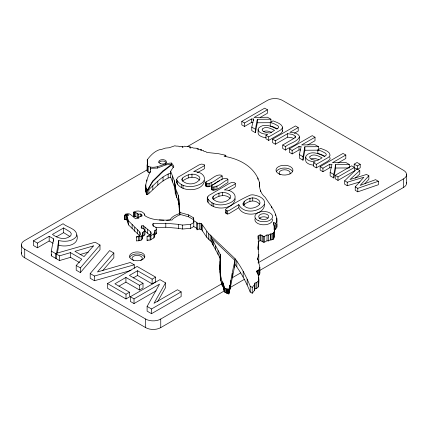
<?xml version="1.0" encoding="UTF-8"?>
<svg xmlns="http://www.w3.org/2000/svg" width="428" height="428" viewBox="0 0 428 428"><rect width="100%" height="100%" fill="white"/><g stroke="black" fill="none" stroke-linecap="round" stroke-linejoin="round"><path stroke-width="0.64" d="M204.579 180.504C202.968 192.086 181.076 192.696 176.582 182.585L176.582 179.498L177.973 177.246L198.945 164.957L201.304 164.101L204.006 164.411L204.621 165.213L204.621 168.3L203.792 169.162L197.073 172.762M235.272 198.827C233.661 210.405 211.764 211.02 207.275 200.909L207.275 197.822L208.666 195.569L229.633 183.275L231.997 182.424L234.699 182.729L235.309 183.532L235.309 186.619L234.485 187.48L228.905 190.439M225.802 156.589L225.802 155.289L224.09 156.279C239.295 158.751 254.788 166.743 259.405 182.328C258.94 187.699 260.748 193.932 265.226 197.303C269.742 204.712 276.916 212.197 276.863 221.34L275.579 223.502L275.579 229.344L274.273 228.584M275.579 229.344L276.863 227.182L276.895 223.924M220.297 260.288L220.19 258.261L211.32 241.783L206.671 237.182L201.69 229.756L199.245 228.98L197.083 229.809L197.083 223.972L199.245 223.143L201.69 223.919L208.473 233.442L235.004 258.614L235.004 264.451C241.317 272.887 246.266 282.314 250.22 292.067L252.247 293.239L254.307 290.687L254.976 288.884L256.736 288.338L258.196 286.969C259.368 281.688 259.127 275.905 256.698 271.047L258.715 270.127L259.882 267.307L257.651 258.357L258.785 254.58L258.036 246.886L258.448 242.039L258.121 235.914L260.021 234.913L260.898 234.951L263.359 236.374L264.697 236.272L267.013 234.935L268.356 235.1L270.378 233.934L270.935 234.255L272.213 233.511L273.267 233.479C275.546 230.307 274.3 226.182 273.476 222.704L273.834 222.496L275.579 223.502M258.705 285.219L258.747 277.237M220.163 260.647C220.436 269.549 218.708 279.377 223.368 287.391L224.427 292.003L226.92 293.207L227.402 292.929C228.541 294.523 228.659 288.547 227.402 288.964L226.92 289.242L224.427 288.039L223.368 283.427L222.062 281.517L220.778 276.622L219.955 265.66L220.19 254.296L211.32 237.813L235.004 260.481C232.607 270.239 230.521 280.907 229.595 290.575M193.659 219.751L188.464 216.75L180.011 214.385L173.361 218.446L172.008 220.029C163.089 220.12 152.924 220.864 145.151 215.899C144.257 211.138 137.602 209.864 133.905 211.983L133.873 212.609L135.842 212.679L138.346 214.128L140.801 213.995L141.877 215L141.802 215.856L138.549 217.156L139.127 217.863L135.697 218.799C133.557 217.312 131.915 215.321 129.582 213.973L127.886 213.727L125.564 214.096L125.324 214.428L127.87 214.465L128.673 215.241L126.645 214.888L124.585 215.118L124.473 215.503L126.774 215.68L128.523 220.918L139.806 232.03L140.454 234.26L139.678 235.705L136.323 236.968L136.323 240.932L139.828 240.606L141.577 239.942L142.636 238.573L142.727 232.554L144.958 230.548L144.129 229.189L141.133 227.471L141.486 225.92L143.177 225.684L150.779 231.874L151.303 233.988L147.066 236.433L147.066 240.397L150.11 240.049L153.871 237.882L154.717 236.582L154.717 232.618L154.283 230.831L156.578 229.504L155.979 227.45L153.021 225.743L152.491 224.128L153.224 223.705L165.802 223.261L178.599 224.374L182.483 225.064L190.653 224.374L193.772 222.571L193.659 217.884L188.464 214.883L180.011 212.518L179.466 210.153L179.364 203.402L178.412 195.687L175.287 187.721L175.175 184.634L174.394 180.851L170.649 171.302L173.843 166.241L171.633 163.073C163.571 162.865 156.279 169.707 148.179 166.38L147.098 164.957L147.778 163.726L147.382 162.977L147.269 159.746C150.629 155.327 154.711 150.993 160.222 149.49L160.757 149.672L165.497 148.093L169.14 147.756L174.897 145.766C176.539 146.601 178.364 145.515 179.632 146.799L180.996 146.285L181.884 146.799L182.638 146.365L182.713 147.018L183.072 147.023L184.554 146.173L185.474 146.59L190.08 146.756L190.08 148.056M142.636 238.573L142.727 232.554M179.375 214.096L179.364 203.402M138.346 214.128L138.346 218.093L135.842 216.648L133.873 216.579L133.905 211.983M258.293 249.695L258.448 242.039M150.287 171.163L150.56 168.306L157.365 168.081L165.914 164.876L171.633 164.229L162.656 171.136L152.619 181.114L147.43 190.005L147.43 194.686L146.767 194.596C143.541 186.731 147.355 178.46 150.287 171.163L150.287 172.5M220.163 264.616L220.12 267.356M225.674 209.913L225.786 209.041C233.49 203.658 241.975 198.688 250.615 194.997C253.173 194.387 255.703 195.473 258.148 196.104C261.519 197.222 265.959 200.218 264.344 204.354C259.218 212.32 243.264 214.171 238.813 204.616L229.199 210.474L227.707 210.956L226.321 210.597L225.674 209.913L225.674 213L226.321 213.69L227.707 214.043L229.199 213.567L238.813 207.708L238.813 204.616M225.674 213L225.786 212.128M230.077 288.884L235.004 264.451M53.109 243.264L49.177 240.996L37.397 247.796L33.459 245.522L33.459 240.814L63.082 223.71C67.035 227.45 78.083 228.964 76.575 236.283C72.551 241.585 64.751 242.007 58.743 240.525L56.394 254.055L56.394 258.763M57.4 252.964L58.743 245.233L58.743 240.525M253.034 122.494L251.429 122.483L244.559 126.447L241.799 124.853L241.799 121.375L244.559 122.97L251.429 119.005L253.574 119.021L251.776 127.137L251.776 130.615L255.409 132.707L255.409 129.229L257.303 119.294L270.919 119.225L270.919 122.702M255.409 132.707L257.303 122.772L257.303 119.294M302.987 160.179L302.987 156.702L304.886 146.761L318.496 146.697L318.496 150.174L304.886 150.244L302.987 160.179L299.359 158.082L299.359 154.604L301.151 146.494L299.006 146.478L292.142 150.437L289.376 148.842L289.376 152.32L292.142 153.914L299.006 149.955L300.617 149.966M331.406 167.744L329.801 167.733L322.937 171.692L320.171 170.098L320.171 166.62L322.937 168.215L329.801 164.256L331.946 164.272L330.154 172.382L330.154 175.86L333.781 177.957L333.781 174.48L335.68 164.545L349.291 164.475L349.291 167.375M333.781 177.957L335.68 168.022L335.68 164.545M79.533 262.567L70.481 257.34L59.519 260.566L51.285 255.81L51.285 251.102L53.671 238.883L49.177 236.288L37.397 243.088L33.459 240.814M51.285 255.81L51.537 254.526M227.905 289.253L228.536 289.617L228.285 293.726L228.878 293.929L228.948 288.905L230.077 284.914M228.878 293.929L229.13 289.012M258.196 286.969L258.196 281.132L258.705 279.377M139.806 235.999L128.523 224.882L126.774 219.65L124.473 219.468L124.585 215.118M258.218 262.311L258.785 260.422L258.785 254.58M211.534 186.057L212.352 184.891C217.231 183.28 221.699 177.064 227.295 178.685L227.91 179.487L227.91 182.574C223.138 184.73 217.098 191.455 211.764 189.823L211.534 186.057L211.764 189.823M258.121 241.75L260.021 240.75L260.898 240.787L263.359 242.211L264.697 242.109L267.013 240.771L268.356 240.937L270.378 239.771L270.935 240.092L272.213 239.354L273.267 239.316L274.599 236.149L274.599 230.312M299.407 136.992C296.909 142.192 289.601 143.032 285.497 146.601L282.731 145.006L282.731 148.484L285.497 150.078C290.147 146.05 301.788 144.728 299.359 136.157C297.637 132.792 293.255 132.568 289.949 132.322L298.225 127.544L298.225 131.022L294.362 133.252M190.08 146.756L189.786 147.612L190.316 147.917L192.375 147.505L193.322 148.045L196.666 148.27L196.939 148.778L197.977 148.505L197.998 149.078L201.625 149.8L200.55 150.009L200.951 150.239L203.509 150.437L203.889 151.4L205.772 151.614L206.879 152.448L218.355 153.673L225.802 155.289M219.708 180.718C215.156 182.012 210.983 188.272 206.023 186.367L205.718 182.697L206.612 181.44C211.496 179.824 215.958 173.608 221.56 175.229L222.169 176.031L222.169 179.118L221.346 179.979M205.718 185.784L206.061 181.766M252.247 293.239L252.247 287.397L254.307 284.85L254.976 283.047L256.736 282.501L258.196 281.132M176.582 182.585L176.983 181.526M266.109 137.672C263.391 137.458 260.545 136.719 258.63 134.654L258.1 133.108L258.1 129.631L258.71 128.058C263.702 122.868 271.523 126.121 276.766 129.085L278.569 127.71L278.66 126.704L277.815 125.698L273.818 123.59L270.239 122.483L270.239 125.96L273.818 127.068L277.328 128.849M313.687 165.144C310.969 164.924 308.123 164.186 306.207 162.121L305.678 160.575L305.678 157.097L306.288 155.524C311.279 150.335 319.106 153.588 324.344 156.557L326.147 155.177L326.243 154.171L325.398 153.165L321.396 151.063L317.817 149.955L317.817 153.433L321.396 154.54L324.911 156.322M259.882 267.307L259.882 273.144L258.715 275.964L258.715 270.127M282.534 127.779L281.255 129.54L279.939 130.428L268.709 136.912L265.965 135.323L265.965 138.8L268.709 140.389L279.939 133.905C282.972 132.776 282.758 129.55 282.528 126.881C280.843 123.339 276.386 122.285 273.048 120.862L270.239 122.483M243.067 203.648L244.19 201.513C248.572 197.704 255.286 196.072 259.529 201.01L260.053 202.883L259.256 204.777C255.232 208.982 245.255 210.255 243.067 203.648L243.067 204.884M243.628 205.67L244.19 204.6L244.19 201.513M229.13 292.977L229.36 288.13M149.966 172.794L148.179 172.216L147.098 170.793L147.553 169.975M130.337 296.743L159.96 279.645L165.545 282.871L154.01 303.291L177.465 289.751L181.146 291.875L181.146 296.583L151.523 313.681L147.109 311.135L147.109 306.427L159.558 284.122L134.018 298.872L130.337 296.743L130.337 301.451L134.018 303.575L156.156 290.794M157.536 301.761L165.545 287.579L165.545 282.871M182.515 178.064L181.6 179.658C185.629 185.608 196.468 185.228 199.903 178.909L199.651 177.101C195.008 172.163 187.186 174.169 182.515 178.064L182.515 181.151C187.186 177.256 195.008 175.25 199.651 180.188M213.203 196.382L212.293 197.982C216.322 203.931 227.161 203.551 230.596 197.228L230.344 195.425C225.695 190.481 217.879 192.493 213.203 196.382L213.203 199.469C217.879 195.58 225.695 193.568 230.344 198.512M171.633 163.073L171.633 164.946L162.656 171.853L152.619 181.83L147.43 190.722C154.738 184.538 161.26 176.17 170.649 173.179M229.633 287.209L229.36 292.094M147.066 236.433L150.11 236.085L153.871 233.913L154.717 232.618M136.323 236.968L139.828 236.641L141.577 235.978L142.636 234.608M142.727 236.524L144.958 234.517L144.964 227.14M131.048 270.416L94.449 280.731L90.196 278.275L90.196 273.567L109.627 250.589L113.848 253.023L113.848 257.731L102.629 270.678M51.285 251.102L59.519 255.858L70.481 252.632L81.796 259.165L76.211 265.494L76.211 270.202L80.368 272.604L80.368 267.896L100.002 245.03L95.144 242.227L55.538 253.563L55.538 258.266M80.368 272.604L100.002 249.733L100.002 245.03M113.848 253.023L97.456 271.951L130.235 262.487L134.258 264.804L134.258 268.335M359.782 170.531L349.965 179.546L366.577 174.453L368.85 175.769L360.135 185.42L375.586 179.658L378.363 181.258L378.363 184.736L357.787 191.814L355.229 190.337L355.229 186.859L363.87 177.24L347.231 182.242L344.69 180.776L356.904 168.873L359.782 170.531L359.782 174.009L355.363 178.064M364.929 183.591L368.85 179.246L368.85 175.769M204.621 165.213L203.792 166.075L193.649 171.623C203.808 171.216 209.709 180.942 197.934 185.131C190.765 187.865 180.407 187.084 176.582 179.498M222.169 176.031C217.397 178.187 211.357 184.912 206.023 183.28L205.718 182.697M227.91 179.487C223.138 181.638 217.098 188.368 211.764 186.736M235.309 183.532L234.485 184.393L224.336 189.946C234.496 189.54 240.402 199.261 228.622 203.45C221.458 206.189 211.1 205.408 207.275 197.822M147.43 194.686C154.738 188.502 161.26 180.135 170.649 177.139L170.649 171.302M244.19 204.6C248.572 200.791 255.286 199.159 259.529 204.097M147.5 169.627L24.728 240.509A10.224 5.901 0 0 0 24.728 249.224L24.728 257.795L145.648 327.607A10.518 6.072 0 0 0 160.746 327.607L224.449 290.831M187.459 146.558L267.377 100.414A10.422 6.013 0 0 1 282.469 100.414L403.395 170.232A10.486 6.056 0 0 1 403.395 178.947L403.395 187.518L259.775 270.437M241.799 121.375L264.67 108.166L267.43 109.766L267.43 113.243L260.181 117.427M267.43 109.766L254.045 117.497L267.479 117.24L270.919 119.225M63.638 227.937L52.457 234.394C57.668 238.471 65.869 240.729 71.005 235.261L71.235 233.495L70.074 231.917L63.638 227.937L63.638 232.645L56.368 236.839M265.965 135.323L267.714 134.317C264.483 134.151 260.941 133.675 258.63 131.177L258.1 129.631M293.859 138.463L291.184 137.554L287.616 137.147L275.354 144.225L272.593 142.631L272.593 139.154L295.464 125.95L298.225 127.544M272.593 139.154L275.354 140.748L287.616 133.67L292.677 134.462L295.208 136.109L295.229 137.185L294.079 138.33L282.731 145.006M289.376 148.842L312.247 135.639L315.013 137.233L315.013 140.71L307.759 144.899M315.013 137.233L301.622 144.964L315.056 144.712L318.496 146.697M156.578 229.504L156.578 233.474L154.283 234.795L154.717 236.582M147.066 240.397L148.152 239.771M317.817 149.955L320.625 148.334C323.894 149.902 329.731 150.913 330.116 155.252L328.838 157.012L327.522 157.9L316.292 164.379L313.542 162.795L313.542 166.273L316.292 167.856L327.522 161.377L329.694 159.612L330.116 158.729L329.704 156.921M155.872 227.578L165.802 227.231L178.599 228.338L182.483 229.028L190.653 228.343L193.772 226.54L196.966 228.381L197.083 229.809M313.542 162.795L315.292 161.784C312.065 161.624 308.518 161.142 306.207 158.644L305.678 157.097M118.973 286.166L125.923 282.159L139.507 290.002L143.011 287.98L143.011 283.272L139.507 285.294L125.923 277.451L114.918 283.801L129.502 292.222L129.502 296.925L126.003 298.947L107.482 288.258L107.482 283.55L137.099 266.446L155.621 277.141L155.621 281.849L152.122 283.871L137.538 275.45L133.21 277.949M155.621 277.141L152.122 279.163L137.538 270.742L129.422 275.429L143.011 283.272M320.171 166.62L343.042 153.417L345.808 155.011L345.808 158.488L337.997 162.998M345.808 155.011L332.417 162.742L345.851 162.49L349.291 164.475M107.482 283.55L126.003 294.239L129.502 292.222M354.197 164.133L357.064 162.48L360.21 164.299L360.21 167.776L357.343 169.429L357.343 165.952L354.197 164.133L354.197 167.61L356.818 169.124M335.22 175.309L351.639 165.834L354.405 167.428L354.405 170.906L337.986 180.386L335.22 178.786L335.22 175.309L337.986 176.908L354.405 167.428M357.343 165.952L360.21 164.299M147.109 306.427L151.523 308.979L181.146 291.875M24.728 249.224L145.648 319.037A10.518 6.072 0 0 0 160.746 319.037L222.132 283.593M231.976 277.911L240.664 272.898M258.036 262.867L403.395 178.947M230.237 287.488L244.72 279.131M228.285 293.726L228.536 293.581L227.905 293.217M179.466 210.153L179.466 213.519C175.929 214.926 171.879 216.317 170.028 219.939L166.529 220.329M263.434 131.642C266.125 130.144 269.271 131.375 271.828 132.541M311.012 159.109C313.494 157.734 316.447 158.665 318.833 159.778M355.229 186.859L357.787 188.336L378.363 181.258M344.69 180.776L344.69 184.254L347.231 185.72L360.028 181.868M80.047 254.532L88.345 252.097M90.196 273.567L94.449 276.028L134.258 264.804M257.303 122.772L270.266 122.708M335.68 168.022L349.291 167.953M159.339 219.981L163.913 220.206M145.718 184.843L146.135 188.454L146.767 189.92L147.43 190.005M228.285 289.761L228.878 289.959M58.743 245.233C65.875 247.314 79.726 245.351 76.938 234.844M251.776 127.137L255.409 129.229M299.359 154.604L302.987 156.702M330.154 172.382L333.781 174.48M193.659 217.884L193.772 220.704L196.966 222.544L197.083 223.972M235.004 258.614C241.317 267.051 246.266 276.477 250.22 286.23L252.247 287.397M63.638 232.645L70.074 236.625M76.211 265.494L80.368 267.896M144.964 231.104L149.859 235.095M171.633 164.946L173.479 167.589M238.813 207.708C242.569 217.766 264.547 215.562 264.536 204.407M170.649 177.139L174.394 186.688L175.175 190.471L175.287 193.563L178.412 201.529L179.364 209.244M156.413 232.907L156.578 233.474M259.577 271.914L259.882 273.144M179.466 213.519L179.872 215.289M258.485 281.79L258.747 283.074M258.282 244.811L258.448 247.876M282.528 130.358L282.534 131.257M406.6 174.587L406.6 183.163M357.787 188.336L357.787 191.814M347.231 182.242L347.231 185.72M337.986 176.908L337.986 180.386M329.801 164.256L329.801 167.733M322.937 168.215L322.937 171.692M316.292 164.379L316.292 167.856M304.886 146.761L304.886 150.244M299.006 146.478L299.006 149.955M295.208 136.109L295.208 137.848M292.142 150.437L292.142 153.914M287.616 133.67L287.616 137.147M285.497 146.601L285.497 150.078M276.895 218.087L276.863 227.182M275.423 214.262L275.423 215.562M275.354 140.748L275.354 144.225M274.337 227.434L274.337 230.029M274.139 225.267L274.139 229.809M273.941 232.308L273.941 238.145M273.834 222.496L273.834 225.091M273.267 233.479L273.267 239.316M272.213 233.511L272.213 239.354M271.587 206.622L271.587 207.922M270.935 234.255L270.935 240.092M270.378 233.934L270.378 239.771M268.709 136.912L268.709 140.389M268.356 235.1L268.356 240.937M267.013 234.935L267.013 240.771M264.697 236.272L264.697 242.109M263.359 236.374L263.359 242.211M262.252 235.732L262.252 241.574M260.898 234.951L260.898 240.787M260.465 190.358L260.465 191.658M260.021 234.913L260.021 240.75M259.405 182.328L259.405 186.87M259.25 268.838L259.25 274.674M258.341 261.139L258.341 263.086M258.121 235.914L258.121 239.156M258.036 246.886L258.036 249.481M257.891 177.968L257.891 179.268M257.747 270.689L257.747 273.931M257.651 258.357L257.651 259.657M257.533 270.566L257.533 273.155M256.698 271.047L256.698 272.342M256.736 282.501L256.736 288.338M254.976 283.047L254.976 288.884M254.307 284.85L254.307 290.687M253.574 119.021L253.574 120.76M252.729 197.666L252.729 200.753M251.429 119.005L251.429 122.483M250.22 286.23L250.22 292.067M249.963 198.191L249.963 201.278M247.181 279.12L247.181 284.957M244.559 122.97L244.559 126.447M243.19 271.288L243.19 277.125M236.828 260.952L236.828 266.788M234.426 263.22L234.426 267.184M232.265 273.385L232.265 277.349M230.751 280.495L230.751 284.465M229.948 285.658L229.948 289.622M229.788 285.567L229.788 289.531M228.948 288.905L228.948 292.875M228.531 289.9L228.531 293.865M227.803 289.189L227.803 293.159M227.707 210.956L227.707 214.043M227.402 288.964L227.402 292.929M226.92 289.242L226.92 293.207M226.637 289.077L226.637 293.046M226.573 288.798L226.573 292.768M226.321 210.597L226.321 213.69M225.417 288.606L225.417 292.575M224.427 288.039L224.427 292.003M224.395 287.536L224.395 291.5M224.026 286.707L224.026 290.676M223.817 285.845L223.817 289.815M223.662 285.203L223.662 289.173M223.459 284.369L223.459 288.338M223.368 283.427L223.368 287.391M222.999 282.887L222.999 286.856M222.656 192.402L222.656 195.489M222.062 281.517L222.062 285.487M220.778 276.622L220.778 280.591M220.516 275.011L220.516 278.976M220.415 255.067L220.415 259.031M220.34 270.924L220.34 274.894M220.238 256.944L220.238 260.251M220.27 270.426L220.27 274.391M220.19 254.296L220.19 258.261M220.158 268.244L220.158 272.213M220.056 261.481L220.062 272.984M219.955 265.66L219.955 269.629M218.959 193.049L218.959 196.136M218.055 250.594L218.055 254.564M216.937 185.896L216.937 188.983M215.594 246.02L215.594 249.989M214.952 187.047L214.952 190.134M213.706 187.346L213.706 190.433M213.727 203.626L213.727 206.713M213.246 241.825L213.246 245.795M212.561 240.397L212.561 244.361M212.432 187.122L212.432 190.209M211.983 202.792L211.983 205.879M211.32 235.94L211.32 241.783M211.197 182.446L211.197 185.533M210.153 234.919L210.153 240.755M209.212 183.591L209.212 186.678M208.473 233.442L208.473 239.279M208.04 199.293L208.04 202.38M207.965 183.89L207.965 186.977M207.671 196.757L207.671 197.993M206.692 183.666L206.692 186.752M206.671 231.339L206.671 237.182M206.023 183.28L206.023 186.367M202.257 225.144L202.257 230.981M201.69 223.919L201.69 229.756M201.01 223.523L201.01 229.36M199.245 223.143L199.245 228.98M197.977 148.505L197.977 149.8M196.966 222.544L196.966 228.381M193.772 220.704L193.772 226.54M191.963 174.078L191.963 177.165M190.653 224.374L190.653 228.343M188.464 214.883L188.464 216.75M188.272 174.726L188.272 177.813M183.034 185.303L183.034 188.39M182.638 146.365L182.638 147.66M182.483 225.064L182.483 229.028M181.29 184.468L181.29 187.555M180.011 212.518L180.011 214.385M179.252 205.729L179.252 211.566M178.872 198.827L178.872 204.664M178.599 224.374L178.599 228.338M178.412 195.687L178.412 201.529M177.353 180.969L177.353 184.056M176.716 191.642L176.716 197.479M175.287 187.721L175.287 193.563M175.175 184.634L175.175 190.471M174.394 180.851L174.394 186.688M172.35 176.127L172.35 181.964M168.14 173.854L168.14 177.813M165.914 163.715L165.914 164.876M165.802 223.261L165.802 227.231M163.041 177.01L163.041 180.974M162.656 171.136L162.656 171.853M160.746 319.037L160.746 327.607M159.596 174.18L159.596 174.897M157.83 181.172L157.83 185.137M157.365 166.92L157.365 168.081M155.193 230.307L155.193 234.271M153.871 233.913L153.871 237.882M153.224 223.705L153.224 226.348M152.817 185.72L152.817 189.684M152.619 181.114L152.619 181.83M152.122 279.163L152.122 283.871M151.523 308.979L151.523 313.681M150.913 235.619L150.913 239.589M150.779 231.874L150.779 234.523M150.56 167.145L150.56 169.643M150.11 236.085L150.11 240.049M148.891 189.288L148.891 193.253M148.179 166.38L148.179 172.216M147.553 229.248L147.553 233.217M147.382 162.977L147.382 168.814L147.269 159.746M147.098 164.957L147.098 170.793M146.868 179.83L146.868 181.167M146.767 189.92L146.767 194.596M146.644 189.636L146.644 194.317M146.135 188.454L146.135 193.13M145.825 186.801L145.825 191.482M145.648 319.037L145.648 327.607M144.455 214L144.455 215.321M143.969 231.783L143.969 235.748M143.177 225.684L143.177 228.991M141.877 215L141.877 216.327M141.577 235.978L141.577 239.942M141.486 225.92L141.486 228.563M140.801 213.995L140.801 216.638M139.806 232.03L139.806 235.336M139.828 236.641L139.828 240.606M139.507 285.294L139.507 290.002M138.554 236.925L138.554 240.894M137.645 213.722L137.645 217.686M137.532 229.724L137.532 233.688M137.538 270.742L137.538 275.45M135.842 212.679L135.842 216.648M134.767 212.807L134.767 216.771M134.724 227.375L134.724 231.339M134.018 298.872L134.018 303.575M133.873 212.609L133.873 216.579M132.124 224.465L132.124 228.434M128.523 220.918L128.523 224.882M127.87 214.465L127.87 215.787M127.485 218.034L127.485 221.998M127.212 216.841L127.212 220.805M126.774 215.68L126.774 219.65M126.003 294.239L126.003 298.947M125.891 215.685L125.891 219.655M125.923 277.451L125.923 282.159M124.81 215.696L124.81 219.666M124.473 215.503L124.473 219.468M94.449 276.028L94.449 280.731M70.481 252.632L70.481 257.34M59.519 255.858L59.519 260.566M53.671 238.883L53.671 241.237M49.177 236.288L49.177 240.996M37.397 243.088L37.397 247.796M21.4 244.864L21.4 253.44M24.728 257.795A10.224 5.901 0 0 1 21.496 252.622M406.504 182.355A10.486 6.056 0 0 1 403.395 187.518M133.541 260.443A5.147 2.969 0 0 1 133.541 256.244A5.147 2.969 0 0 1 140.817 256.244A5.147 2.969 0 0 1 140.817 260.443M129.78 257.196A7.661 4.424 0 0 1 137.179 253.922A7.661 4.424 0 0 1 144.578 257.196M276.285 171.676A8.48 4.895 0 0 1 284.476 168.044A8.48 4.895 0 0 1 292.666 171.676M279.714 174.48A5.564 3.21 0 0 1 284.144 169.793A5.564 3.21 0 0 1 289.949 173.95M158.863 162.677A3.815 2.204 0 0 1 162.549 161.046A3.815 2.204 0 0 1 166.235 162.677M272.556 219.141A8.865 5.12 0 0 1 262.771 224.791A8.865 5.12 0 0 1 255.345 218.055M259.122 218.526A5.04 2.91 0 0 1 267.805 217.98M262.396 128.994L262.096 129.85L262.535 130.727L263.702 131.61L266.633 132.648L270.004 132.99L274.562 130.358C270.972 128.689 265.959 125.639 262.396 128.994M309.974 156.461L309.674 157.322L310.113 158.194L311.279 159.077L314.211 160.115L317.587 160.463L322.14 157.83C318.555 156.156 313.542 153.106 309.974 156.461M93.454 245.891L84.065 256.591L74.937 251.322L93.454 245.891M280.233 174.394A8.48 4.895 0 0 0 292.955 170.151A8.48 4.895 0 0 0 280.233 165.914A8.48 4.895 0 0 0 280.233 174.394M133.349 260.181A7.661 4.424 0 0 0 144.835 256.351A7.661 4.424 0 0 0 133.349 252.52A7.661 4.424 0 0 0 133.349 260.181M160.639 163.726A3.815 2.204 0 0 0 166.364 161.816A3.815 2.204 0 0 0 160.639 159.911A3.815 2.204 0 0 0 160.639 163.726M258.191 220.607A8.865 5.12 0 0 0 272.502 217.392A8.865 5.12 0 0 0 260.529 211.844A8.865 5.12 0 0 0 258.191 220.607M260.582 218.885A5.04 2.91 0 0 0 268.725 217.055A5.04 2.91 0 0 0 261.915 213.898A5.04 2.91 0 0 0 260.582 218.885"/></g></svg>
